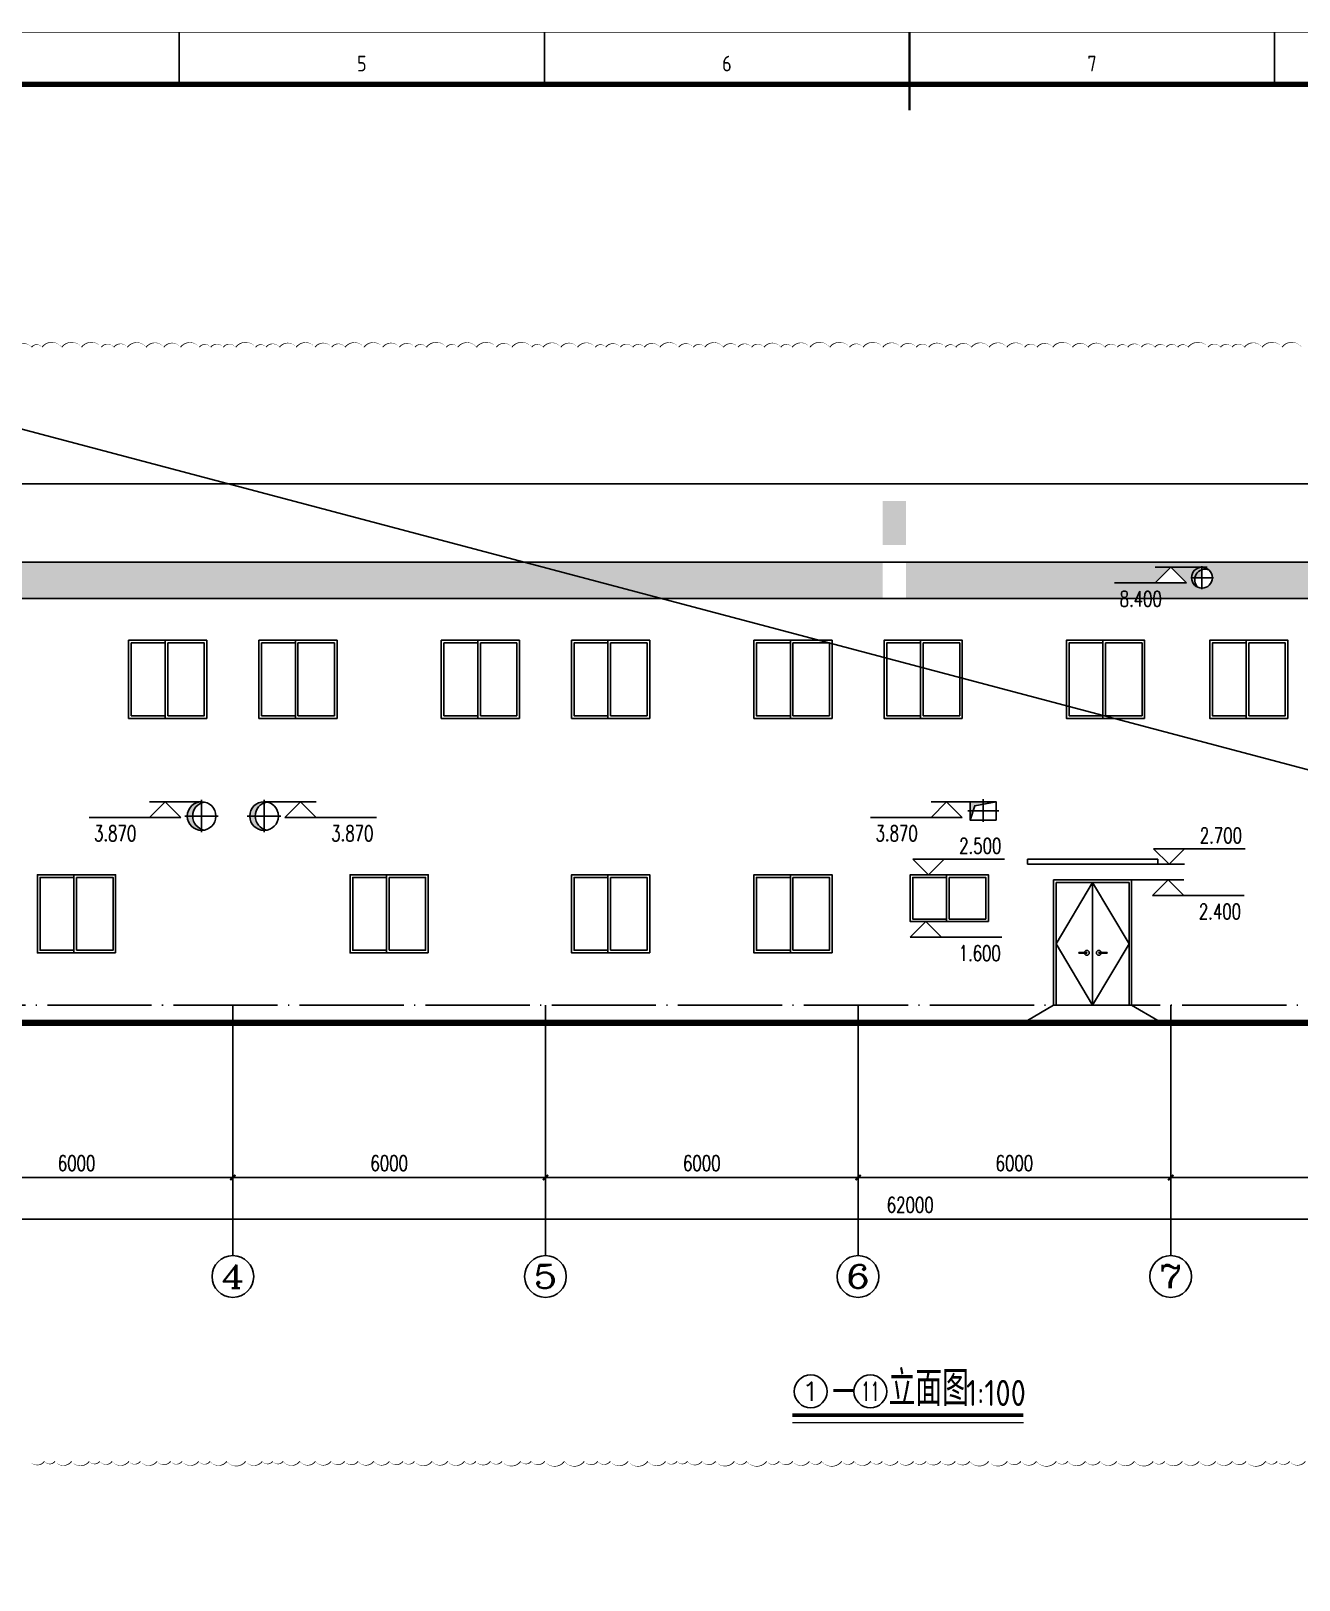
# Model space of a CAD drawing. Extents: x 93518 to 937116, y -359949 to 58022.
# Drawn here: x 709980 to 734318, y -158829 to -129104 of the extents above; entities that cross this region are included whole.
import ezdxf
from ezdxf.enums import TextEntityAlignment as Align

# ---------------------------------------------------------------- set-up
doc = ezdxf.new("R2010")
doc.units = 0
doc.header["$LTSCALE"] = 1000
doc.header["$MEASUREMENT"] = 0
doc.linetypes.add('DOTE', pattern=[2.42, 2, -0.2, 0.02, -0.2])
doc.layers.get('0').update_dxf_attribs({"color": 8, "linetype": 'CONTINUOUS'})
doc.layers.get('Defpoints').update_dxf_attribs({"color": 8, "linetype": 'CONTINUOUS'})
for name, color, linetype in [('-人员定位', 6, 'CONTINUOUS'), ('AXIS', 8, 'CONTINUOUS'), ('DIM_ELEV', 8, 'CONTINUOUS'), ('DIM_SYMB', 8, 'CONTINUOUS'), ('DOTE', 8, 'DOTE'), ('STAIR', 8, 'CONTINUOUS'), ('WALL', 8, 'CONTINUOUS'), ('WINDOW', 8, 'CONTINUOUS'), ('填充', 8, 'CONTINUOUS')]:
    doc.layers.add(name, color=color, linetype=linetype)
doc.styles.add('_HZTXT', font='standard.shx', dxfattribs={"width": 0.8, "bigfont": 'haiwenhz.shx'})
doc.styles.add('_TCH_AXIS', font='complex.shx', dxfattribs={"bigfont": 'GBCBIG.shx'})
doc.styles.add('_TCH_DIM', font='simplex.shx', dxfattribs={"bigfont": 'gbcbig.shx'})
doc.styles.add('_TCH_DIM_T3', font='simplex.shx', dxfattribs={"width": 0.705882, "bigfont": 'gbcbig.shx'})
doc.styles.get("Standard").update_dxf_attribs({"font": 'GBENOR', "bigfont": 'GBCBIG'})
doc.dimstyles.new('_TCH_ARCH&&100', dxfattribs={"dimtxt": 297.5, "dimasz": 100, "dimexe": 250, "dimexo": 300, "dimgap": 126.25, "dimtad": 1, "dimdec": 0, "dimzin": 0, "dimdsep": 46, "dimtxsty": '_TCH_DIM_T3', "dimblk": 'ARCHTICK', "dimcen": 0.09, "dimclrt": 7, "dimazin": 2, "dimtfac": 1, "dimtdec": 0, "dimtix": 1, "dimtmove": 2, "dimatfit": 3, "dimfxl": 0, "dimtolj": 1, "dimtzin": 0, "dimarcsym": 0})

# ---------------------------------------------------------------- blocks, each defined once
blk = doc.blocks.new('GEDI_WK_A1')
at = {"color": 3}
for p, q in [((280.33, 584), (280.33, 594)), ((350.42, 584), (350.42, 594)), ((420.5, 584), (420.5, 594)), ((490.58, 584), (490.58, 594))]:
    blk.add_line(p, q, dxfattribs=at)
for points, const_width in [([(0, 0), (841, 0), (841, 594), (0, 594)], 0.1), ([(25, 10), (831, 10), (831, 584), (25, 584)], 1)]:
    blk.add_lwpolyline(points, close=True, dxfattribs=dict(at, const_width=const_width))
at = {"color": 3, "const_width": 0.5}
blk.add_lwpolyline([(420.5, 579), (420.5, 594)], dxfattribs=at)
at = {"color": 3}
for s, p in [('5', (315.38, 588)), ('6', (385.46, 588)), ('7', (455.54, 588))]:
    blk.add_text(s, height=3, dxfattribs=at).set_placement(p, align=Align.MIDDLE)
blk = doc.blocks.new('_ArchTick')
at = {"color": 0, "linetype": 'ByBlock', "const_width": 0.4}
blk.add_lwpolyline([(-0.5, -0.5), (0.5, 0.5)], dxfattribs=at)
blk = doc.blocks.new('*D517')
at = {"layer": 'AXIS', "color": 0, "lineweight": -2, "transparency": 16777216}
for p, q in [((707855, -149111), (707855, -151355)), ((713855, -149111), (713855, -151355)), ((707855, -151105), (713855, -151105))]:
    blk.add_line(p, q, dxfattribs=at)
at = {"layer": 'Defpoints', "color": 0, "transparency": 16777216}
for p in [(707855, -148811), (713855, -148811), (713855, -151105)]:
    blk.add_point(p, dxfattribs=at)
at = {"layer": 'AXIS', "color": 0, "lineweight": -2, "transparency": 16777216, "xscale": 100, "yscale": 100, "zscale": 100, "rotation": 180}
blk.add_blockref('_ArchTick', (707855, -151105), dxfattribs=at)
at = {"layer": 'AXIS', "color": 0, "lineweight": -2, "transparency": 16777216, "xscale": 100, "yscale": 100, "zscale": 100}
blk.add_blockref('_ArchTick', (713855, -151105), dxfattribs=at)
at = {"layer": 'AXIS', "color": 7, "transparency": 16777216, "insert": (710855, -150830), "char_height": 297.5, "attachment_point": 5, "style": '_TCH_DIM_T3'}
blk.add_mtext('\\A1;6000', dxfattribs=at)
blk = doc.blocks.new('*D518')
at = {"layer": 'AXIS', "color": 0, "lineweight": -2, "transparency": 16777216}
for p, q in [((713855, -149111), (713855, -151355)), ((719855, -149111), (719855, -151355)), ((713855, -151105), (719855, -151105))]:
    blk.add_line(p, q, dxfattribs=at)
at = {"layer": 'Defpoints', "color": 0, "transparency": 16777216}
for p in [(713855, -148811), (719855, -148811), (719855, -151105)]:
    blk.add_point(p, dxfattribs=at)
at = {"layer": 'AXIS', "color": 0, "lineweight": -2, "transparency": 16777216, "xscale": 100, "yscale": 100, "zscale": 100, "rotation": 180}
blk.add_blockref('_ArchTick', (713855, -151105), dxfattribs=at)
at = {"layer": 'AXIS', "color": 0, "lineweight": -2, "transparency": 16777216, "xscale": 100, "yscale": 100, "zscale": 100}
blk.add_blockref('_ArchTick', (719855, -151105), dxfattribs=at)
at = {"layer": 'AXIS', "color": 7, "transparency": 16777216, "insert": (716855, -150830), "char_height": 297.5, "attachment_point": 5, "style": '_TCH_DIM_T3'}
blk.add_mtext('\\A1;6000', dxfattribs=at)
blk = doc.blocks.new('*D519')
at = {"layer": 'AXIS', "color": 0, "lineweight": -2, "transparency": 16777216}
for p, q in [((719855, -149111), (719855, -151355)), ((725855, -149111), (725855, -151355)), ((719855, -151105), (725855, -151105))]:
    blk.add_line(p, q, dxfattribs=at)
at = {"layer": 'Defpoints', "color": 0, "transparency": 16777216}
for p in [(719855, -148811), (725855, -148811), (725855, -151105)]:
    blk.add_point(p, dxfattribs=at)
at = {"layer": 'AXIS', "color": 0, "lineweight": -2, "transparency": 16777216, "xscale": 100, "yscale": 100, "zscale": 100, "rotation": 180}
blk.add_blockref('_ArchTick', (719855, -151105), dxfattribs=at)
at = {"layer": 'AXIS', "color": 0, "lineweight": -2, "transparency": 16777216, "xscale": 100, "yscale": 100, "zscale": 100}
blk.add_blockref('_ArchTick', (725855, -151105), dxfattribs=at)
at = {"layer": 'AXIS', "color": 7, "transparency": 16777216, "insert": (722855, -150830), "char_height": 297.5, "attachment_point": 5, "style": '_TCH_DIM_T3'}
blk.add_mtext('\\A1;6000', dxfattribs=at)
blk = doc.blocks.new('*D520')
at = {"layer": 'AXIS', "color": 0, "lineweight": -2, "transparency": 16777216}
for p, q in [((725855, -149111), (725855, -151355)), ((731855, -149111), (731855, -151355)), ((725855, -151105), (731855, -151105))]:
    blk.add_line(p, q, dxfattribs=at)
at = {"layer": 'Defpoints', "color": 0, "transparency": 16777216}
for p in [(725855, -148811), (731855, -148811), (731855, -151105)]:
    blk.add_point(p, dxfattribs=at)
at = {"layer": 'AXIS', "color": 0, "lineweight": -2, "transparency": 16777216, "xscale": 100, "yscale": 100, "zscale": 100, "rotation": 180}
blk.add_blockref('_ArchTick', (725855, -151105), dxfattribs=at)
at = {"layer": 'AXIS', "color": 0, "lineweight": -2, "transparency": 16777216, "xscale": 100, "yscale": 100, "zscale": 100}
blk.add_blockref('_ArchTick', (731855, -151105), dxfattribs=at)
at = {"layer": 'AXIS', "color": 7, "transparency": 16777216, "insert": (728855, -150830), "char_height": 297.5, "attachment_point": 5, "style": '_TCH_DIM_T3'}
blk.add_mtext('\\A1;6000', dxfattribs=at)
blk = doc.blocks.new('*D521')
at = {"layer": 'AXIS', "color": 0, "lineweight": -2, "transparency": 16777216}
for p, q in [((731855, -149111), (731855, -151355)), ((738355, -149111), (738355, -151355)), ((731855, -151105), (738355, -151105))]:
    blk.add_line(p, q, dxfattribs=at)
at = {"layer": 'Defpoints', "color": 0, "transparency": 16777216}
for p in [(731855, -148811), (738355, -148811), (738355, -151105)]:
    blk.add_point(p, dxfattribs=at)
at = {"layer": 'AXIS', "color": 0, "lineweight": -2, "transparency": 16777216, "xscale": 100, "yscale": 100, "zscale": 100, "rotation": 180}
blk.add_blockref('_ArchTick', (731855, -151105), dxfattribs=at)
at = {"layer": 'AXIS', "color": 0, "lineweight": -2, "transparency": 16777216, "xscale": 100, "yscale": 100, "zscale": 100}
blk.add_blockref('_ArchTick', (738355, -151105), dxfattribs=at)
at = {"layer": 'AXIS', "color": 7, "transparency": 16777216, "insert": (735105, -150830), "char_height": 297.5, "attachment_point": 5, "style": '_TCH_DIM_T3'}
blk.add_mtext('\\A1;6500', dxfattribs=at)
blk = doc.blocks.new('*D525')
at = {"layer": 'AXIS', "color": 0, "lineweight": -2, "transparency": 16777216}
for p, q in [((695855, -149111), (695855, -152155)), ((757855, -149111), (757855, -152155)), ((695855, -151905), (757855, -151905))]:
    blk.add_line(p, q, dxfattribs=at)
at = {"layer": 'Defpoints', "color": 0, "transparency": 16777216}
for p in [(695855, -148811), (757855, -148811), (757855, -151905)]:
    blk.add_point(p, dxfattribs=at)
at = {"layer": 'AXIS', "color": 0, "lineweight": -2, "transparency": 16777216, "xscale": 100, "yscale": 100, "zscale": 100, "rotation": 180}
blk.add_blockref('_ArchTick', (695855, -151905), dxfattribs=at)
at = {"layer": 'AXIS', "color": 0, "lineweight": -2, "transparency": 16777216, "xscale": 100, "yscale": 100, "zscale": 100}
blk.add_blockref('_ArchTick', (757855, -151905), dxfattribs=at)
at = {"layer": 'AXIS', "color": 7, "transparency": 16777216, "insert": (726855, -151630), "char_height": 297.5, "attachment_point": 5, "style": '_TCH_DIM_T3'}
blk.add_mtext('\\A1;62000', dxfattribs=at)

msp = doc.modelspace()

# ---------------------------------------------------------------- hatches: boundary and pattern name
h = msp.add_hatch(color=256)
h.paths.add_polyline_path([(732586.3, -139444.5, 0.1816631), (732454.6, -139395), (732454.6, -139441.1, -0.1694039)])
h.paths.add_polyline_path([(732454.6, -139441.1), (732454.6, -139395, 0.4142136), (732254.6, -139595), (732319, -139595, -0.2760019)])
h.paths.add_polyline_path([(732319, -139595), (732254.6, -139595, 0.3118947), (732383.9, -139782.1, -0.2649)])
h = msp.add_hatch(color=256)
h.paths.add_polyline_path([(713254.6, -144424.4), (713254.6, -144445, 0.0478444), (713306.9, -144440, -0.049719)])
h.paths.add_polyline_path([(713254.6, -144445), (713254.6, -144424.4, -0.3040989), (713084.2, -144170), (712979.6, -144170, 0.4142136)])
h.paths.add_polyline_path([(713254.6, -143915.7), (713254.6, -143895, 0.4142136), (712979.6, -144170), (713084.2, -144170, -0.3040989)])
h.paths.add_polyline_path([(713306.9, -143900, 0.0478444), (713254.6, -143895), (713254.6, -143915.7, -0.049719)])
h = msp.add_hatch(color=256)
h.paths.add_polyline_path([(714454.6, -144424.4), (714454.6, -144445, 0.0478444), (714506.9, -144440, -0.049719)])
h.paths.add_polyline_path([(714454.6, -144445), (714454.6, -144424.4, -0.3040989), (714284.2, -144170), (714179.6, -144170, 0.4142136)])
h.paths.add_polyline_path([(714454.6, -143915.7), (714454.6, -143895, 0.4142136), (714179.6, -144170), (714284.2, -144170, -0.3040989)])
h.paths.add_polyline_path([(714506.9, -143900, 0.0478444), (714454.6, -143895), (714454.6, -143915.7, -0.049719)])
h = msp.add_hatch(color=256)
h.paths.add_polyline_path([(728504.6, -143895), (728254.6, -143895), (728254.6, -143942.1)])
h.paths.add_polyline_path([(728254.6, -143942.1), (728254.6, -143895), (728004.6, -143895), (728004.6, -144070), (728060.9, -144070), (728092.2, -143972.6)])
h.paths.add_polyline_path([(728060.9, -144070), (728004.6, -144070), (728004.6, -144245)])
at = {"layer": '填充'}
h = msp.add_hatch(dxfattribs=at)
h.set_pattern_fill('松散材料', color=256, scale=30, style=0)
h.set_pattern_definition([(0, (714199.79, -140224.383), (28.125, 56.25), [0, -56.25])])
h.paths.add_polyline_path([(757854.6, -139995), (757854.6, -139295), (714199.8, -139295), (714199.8, -139995)])
h.paths.add_polyline_path([(731556.7, -139695), (731856.7, -139395), (732454.6, -139395, -0.4142136), (732654.6, -139595, -1), (732254.6, -139595, -0.4142136), (732454.6, -139395), (731856.7, -139395), (732156.7, -139695)], flags=16)
h.paths.add_polyline_path([(732319, -139595, -0.2760019), (732454.6, -139441.1), (732454.6, -139595)], flags=0)
h.paths.add_polyline_path([(738954.6, -139395), (739616.8, -139395), (739916.8, -139695), (739316.8, -139695), (739616.8, -139395), (738954.6, -139395, -0.4142136), (739204.6, -139645, -1), (738704.6, -139645, -0.4142136)], flags=16)
h.paths.add_polyline_path([(738771.3, -139645, -0.285962), (738954.6, -139454.6), (738954.6, -139645)], flags=0)
h.paths.add_polyline_path([(744492.5, -139695), (744792.5, -139395), (745454.6, -139395, -0.4142136), (745704.6, -139645, -1), (745204.6, -139645, -0.4142136), (745454.6, -139395), (744792.5, -139395), (745092.5, -139695)], flags=16)
h.paths.add_polyline_path([(745271.3, -139645, -0.285962), (745454.6, -139454.6), (745454.6, -139645)], flags=0)
h.paths.add_polyline_path([(751014, -139695), (751314, -139395), (751954.6, -139395, -0.4142136), (752204.6, -139645, -1), (751704.6, -139645, -0.4142136), (751954.6, -139395), (751314, -139395), (751614, -139695)], flags=16)
h.paths.add_polyline_path([(751771.3, -139645, -0.285962), (751954.6, -139454.6), (751954.6, -139645)], flags=0)
h.paths.add_polyline_path([(758104.6, -139295), (757854.6, -139295), (757854.6, -139995), (758104.6, -139995)])
edge = h.paths.add_edge_path()
edge.add_line((726327.3, -138969.4), (726327.3, -138120.6))
edge.add_line((726327.3, -138120.6), (726773.6, -138120.6))
edge.add_line((726773.6, -138120.6), (726773.6, -138969.4))
edge.add_line((726773.6, -138969.4), (726327.3, -138969.4))
edge.add_line((726327.3, -139989.4), (726327.3, -139300.6))
edge.add_line((726327.3, -139300.6), (726773.6, -139300.6))
edge.add_line((726773.6, -139300.6), (726773.6, -139989.4))
edge.add_line((726773.6, -139989.4), (726327.3, -139989.4))
h = msp.add_hatch(dxfattribs=at)
h.set_pattern_fill('松散材料', color=256, scale=30, style=0)
h.set_pattern_definition([(0, (695604.625, -140224.383), (28.125, 56.25), [0, -56.25])])
h.paths.add_polyline_path([(695854.6, -139295), (695604.6, -139295), (695604.6, -139995), (695854.6, -139995)])
h.paths.add_polyline_path([(714199.8, -139995), (714199.8, -139295), (695854.6, -139295), (695854.6, -139995)])
h.paths.add_polyline_path([(700355.2, -139695), (700655.2, -139395), (701254.6, -139395, -0.4142136), (701454.6, -139595, -1), (701054.6, -139595, -0.4142136), (701254.6, -139395), (700655.2, -139395), (700955.2, -139695)], flags=16)
h.paths.add_polyline_path([(701119, -139595, -0.2760019), (701254.6, -139441.1), (701254.6, -139595)], flags=0)
h.paths.add_polyline_path([(702654.6, -139595, -1), (702254.6, -139595, -1)], flags=16)
h.paths.add_polyline_path([(702319, -139595, -0.2760019), (702454.6, -139441.1), (702454.6, -139595)], flags=0)
h.paths.add_polyline_path([(703004.6, -139395), (703504.6, -139395), (703935.3, -139395), (704235.3, -139695), (703635.3, -139695), (703935.3, -139395), (703504.6, -139395), (703504.6, -139745), (703004.6, -139745)], flags=16)
h.paths.add_polyline_path([(703060.9, -139570), (703092.2, -139472.6), (703254.6, -139442.1), (703254.6, -139570)], flags=0)

# ---------------------------------------------------------------- linework, layer by layer
at = {"layer": '-人员定位'}
msp.add_line((684791.4, -130128.9), (905491.4, -188528.9), dxfattribs=at)
at = {"color": 4}
for p, q in [((695604.6, -139295), (758104.6, -139295)), ((695604.6, -139995), (758104.6, -139995))]:
    msp.add_line(p, q, dxfattribs=at)
at = {"color": 6}
for p, q in [((732454.6, -139817.5), (732454.6, -139375.2)), ((732241.1, -139595), (732674.8, -139595)), ((713254.6, -144475.4), (713254.6, -143857.8)), ((714454.6, -144475.4), (714454.6, -143857.8)), ((728254.6, -144282.1), (728254.6, -143845.5)), ((727963.6, -144070), (728555.5, -144070)), ((712930.1, -144170), (713575.5, -144170)), ((714130.1, -144170), (714775.5, -144170))]:
    msp.add_line(p, q, dxfattribs=at)
for points in [[(734370.2, -135172.6, 0, 20, 0.5), (733990.2, -135172.6, 0, 20, 0.5), (733610.2, -135172.6, 0, 20, 0.5), (733270.2, -135172.6, 0, 20, 0.5), (733030.2, -135172.6, 0, 20, 0.5), (732810.2, -135172.6, 0, 20, 0.5), (732570.2, -135172.6, 0, 20, 0.5), (732190.2, -135172.6, 0, 20, 0.5), (731990.2, -135172.6, 0, 20, 0.5), (731770.2, -135172.6, 0, 20, 0.5), (731550.2, -135172.6, 0, 20, 0.5), (731290.2, -135172.6, 0, 20, 0.5), (731030.2, -135172.6, 0, 20, 0.5), (730830.2, -135172.6, 0, 20, 0.5), (730590.2, -135172.6, 0, 20, 0.5), (730270.2, -135172.6, 0, 20, 0.5), (729970.2, -135172.6, 0, 20, 0.5), (729590.2, -135172.6, 0, 20, 0.5), (729290.2, -135172.6, 0, 20, 0.5), (729050.2, -135172.6, 0, 20, 0.5), (728710.2, -135172.6, 0, 20, 0.5), (728370.2, -135172.6, 0, 20, 0.5), (728030.2, -135172.6, 0, 20, 0.5), (727730.2, -135172.6, 0, 20, 0.5), (727530.2, -135172.6, 0, 20, 0.5), (727210.2, -135172.6, 0, 20, 0.5), (726970.2, -135172.6, 0, 20, 0.5), (726670.2, -135172.6, 0, 20, 0.5), (726330.2, -135172.6, 0, 20, 0.5), (725950.2, -135172.6, 0, 20, 0.5), (725690.2, -135172.6, 0, 20, 0.5), (725310.2, -135172.6, 0, 20, 0.5), (724930.2, -135172.6, 0, 20, 0.5), (724590.2, -135172.6, 0, 20, 0.5), (724370.2, -135172.6, 0, 20, 0.5), (724050.2, -135172.6, 0, 20, 0.5), (723810.2, -135172.6, 0, 20, 0.5), (723550.2, -135172.6, 0, 20, 0.5), (723270.2, -135172.6, 0, 20, 0.5), (722910.2, -135172.6, 0, 20, 0.5), (722690.2, -135172.6, 0, 20, 0.5), (722410.2, -135172.6, 0, 20, 0.5), (722050.2, -135172.6, 0, 20, 0.5), (721750.2, -135172.6, 0, 20, 0.5), (721530.2, -135172.6, 0, 20, 0.5), (721290.2, -135172.6, 0, 20, 0.5), (721010.2, -135172.6, 0, 20, 0.5), (720810.2, -135172.6, 0, 20, 0.5), (720470.2, -135172.6, 0, 20, 0.5), (720150.2, -135172.6, 0, 20, 0.5), (719810.2, -135172.6, 0, 20, 0.5), (719590.2, -135172.6, 0, 20, 0.5), (719210.2, -135172.6, 0, 20, 0.5), (718910.2, -135172.6, 0, 20, 0.5), (718530.2, -135172.6, 0, 20, 0.5), (718170.2, -135172.6, 0, 20, 0.5), (717950.2, -135172.6, 0, 20, 0.5), (717570.2, -135172.6, 0, 20, 0.5), (717350.2, -135172.6, 0, 20, 0.5), (717050.2, -135172.6, 0, 20, 0.5), (716730.2, -135172.6, 0, 20, 0.5), (716370.2, -135172.6, 0, 20, 0.5), (716010.2, -135172.6, 0, 20, 0.5), (715750.2, -135172.6, 0, 20, 0.5), (715430.2, -135172.6, 0, 20, 0.5), (715070.2, -135172.6, 0, 20, 0.5), (714750.2, -135172.6, 0, 20, 0.5), (714490.2, -135172.6, 0, 20, 0.5), (714290.2, -135172.6, 0, 20, 0.5), (713910.2, -135172.6, 0, 20, 0.5), (713670.2, -135172.6, 0, 20, 0.5), (713430.2, -135172.6, 0, 20, 0.5), (713210.2, -135172.6, 0, 20, 0.5), (712850.2, -135172.6, 0, 20, 0.5), (712530.2, -135172.6, 0, 20, 0.5), (712190.2, -135172.6, 0, 20, 0.5), (711830.2, -135172.6, 0, 20, 0.5), (711570.2, -135172.6, 0, 20, 0.5), (711330.2, -135172.6, 0, 20, 0.5), (710950.2, -135172.6, 0, 20, 0.5), (710570.2, -135172.6, 0, 20, 0.5), (710190.2, -135172.6, 0, 20, 0.5), (709990.2, -135172.6, 0, 20, 0.5), (709710.2, -135172.6, 0, 20, 0.5)], [(709959.2, -156551.8, 0, 20, 0.5), (710239.2, -156551.8, 0, 20, 0.5), (710439.2, -156551.8, 0, 20, 0.5), (710759.2, -156551.8, 0, 20, 0.5), (711099.2, -156551.8, 0, 20, 0.5), (711299.2, -156551.8, 0, 20, 0.5), (711539.2, -156551.8, 0, 20, 0.5), (711859.2, -156551.8, 0, 20, 0.5), (712079.2, -156551.8, 0, 20, 0.5), (712399.2, -156551.8, 0, 20, 0.5), (712659.2, -156551.8, 0, 20, 0.5), (712879.2, -156551.8, 0, 20, 0.5), (713199.2, -156551.8, 0, 20, 0.5), (713419.2, -156551.8, 0, 20, 0.5), (713739.2, -156551.8, 0, 20, 0.5), (714099.2, -156551.8, 0, 20, 0.5), (714419.2, -156551.8, 0, 20, 0.5), (714619.2, -156551.8, 0, 20, 0.5), (714819.2, -156551.8, 0, 20, 0.5), (715139.2, -156551.8, 0, 20, 0.5), (715439.2, -156551.8, 0, 20, 0.5), (715739.2, -156551.8, 0, 20, 0.5), (715999.2, -156551.8, 0, 20, 0.5), (716259.2, -156551.8, 0, 20, 0.5), (716559.2, -156551.8, 0, 20, 0.5), (716859.2, -156551.8, 0, 20, 0.5), (717119.2, -156551.8, 0, 20, 0.5), (717339.2, -156551.8, 0, 20, 0.5), (717679.2, -156551.8, 0, 20, 0.5), (717979.2, -156551.8, 0, 20, 0.5), (718299.2, -156551.8, 0, 20, 0.5), (718519.2, -156551.8, 0, 20, 0.5), (718799.2, -156551.8, 0, 20, 0.5), (719019.2, -156551.8, 0, 20, 0.5), (719379.2, -156551.8, 0, 20, 0.5), (719579.2, -156551.8, 0, 20, 0.5), (719839.2, -156551.8, 0, 20, 0.5), (720219.2, -156551.8, 0, 20, 0.5), (720599.2, -156551.8, 0, 20, 0.5), (720859.2, -156551.8, 0, 20, 0.5), (721099.2, -156551.8, 0, 20, 0.5), (721439.2, -156551.8, 0, 20, 0.5), (721819.2, -156551.8, 0, 20, 0.5), (722159.2, -156551.8, 0, 20, 0.5), (722379.2, -156551.8, 0, 20, 0.5), (722579.2, -156551.8, 0, 20, 0.5), (722859.2, -156551.8, 0, 20, 0.5), (723119.2, -156551.8, 0, 20, 0.5), (723479.2, -156551.8, 0, 20, 0.5), (723719.2, -156551.8, 0, 20, 0.5), (724099.2, -156551.8, 0, 20, 0.5), (724339.2, -156551.8, 0, 20, 0.5), (724599.2, -156551.8, 0, 20, 0.5), (724919.2, -156551.8, 0, 20, 0.5), (725159.2, -156551.8, 0, 20, 0.5), (725539.2, -156551.8, 0, 20, 0.5), (725779.2, -156551.8, 0, 20, 0.5), (726099.2, -156551.8, 0, 20, 0.5), (726319.2, -156551.8, 0, 20, 0.5), (726619.2, -156551.8, 0, 20, 0.5), (726919.2, -156551.8, 0, 20, 0.5), (727159.2, -156551.8, 0, 20, 0.5), (727439.2, -156551.8, 0, 20, 0.5), (727719.2, -156551.8, 0, 20, 0.5), (727999.2, -156551.8, 0, 20, 0.5), (728359.2, -156551.8, 0, 20, 0.5), (728719.2, -156551.8, 0, 20, 0.5), (728979.2, -156551.8, 0, 20, 0.5), (729279.2, -156551.8, 0, 20, 0.5), (729659.2, -156551.8, 0, 20, 0.5), (729879.2, -156551.8, 0, 20, 0.5), (730219.2, -156551.8, 0, 20, 0.5), (730499.2, -156551.8, 0, 20, 0.5), (730819.2, -156551.8, 0, 20, 0.5), (731159.2, -156551.8, 0, 20, 0.5), (731519.2, -156551.8, 0, 20, 0.5), (731739.2, -156551.8, 0, 20, 0.5), (732079.2, -156551.8, 0, 20, 0.5), (732399.2, -156551.8, 0, 20, 0.5), (732719.2, -156551.8, 0, 20, 0.5), (733039.2, -156551.8, 0, 20, 0.5), (733299.2, -156551.8, 0, 20, 0.5), (733679.2, -156551.8, 0, 20, 0.5), (733899.2, -156551.8, 0, 20, 0.5), (734139.2, -156551.8, 0, 20, 0.5), (734439.2, -156551.8, 0, 20, 0.5)]]:
    msp.add_lwpolyline(points, format="xyseb", dxfattribs=at)
for points in [[(728004.6, -143895), (728504.6, -143895), (728504.6, -144245), (728004.6, -144245), (728004.6, -143895)], [(728004.6, -144245), (728092.2, -143972.6), (728504.6, -143895)]]:
    msp.add_lwpolyline(points, dxfattribs=at)
at = {"const_width": 100}
msp.add_lwpolyline([(760354.6, -148145), (693354.6, -148145)], dxfattribs=at)
msp.add_lwpolyline([(760354.6, -148095), (693354.6, -148095)])
at = {"color": 6}
for centre, radius in [((732454.6, -139595), 200), ((713254.6, -144170), 275), ((714454.6, -144170), 275)]:
    msp.add_circle(centre, radius, dxfattribs=at)
for centre, radius, start, end in [((732515.6, -139631.6), 200, 69.2897, 228.81502), ((713359.2, -144170), 275, 100.95678, 259.04322), ((714559.2, -144170), 275, 100.95678, 259.04322)]:
    msp.add_arc(centre, radius, start, end, dxfattribs=at)
at = {"layer": 'AXIS'}
for p, q in [((713854.6, -148811), (713854.6, -152604.6)), ((719854.6, -148811), (719854.6, -152604.6)), ((725854.6, -148811), (725854.6, -152604.6)), ((731854.6, -148811), (731854.6, -152604.6))]:
    msp.add_line(p, q, dxfattribs=at)
for centre in [(713854.6, -153004.6), (719854.6, -153004.6), (725854.6, -153004.6), (731854.6, -153004.6)]:
    msp.add_circle(centre, 400, dxfattribs=at)
at = {"layer": 'DIM_ELEV'}
for p, q in [((731856.7, -139395), (731556.7, -139695)), ((732556.7, -139395), (731556.7, -139395)), ((731856.7, -139395), (732156.7, -139695)), ((732156.7, -139695), (730778.8, -139695)), ((712554.6, -143895), (712254.6, -144195)), ((713254.6, -143895), (712254.6, -143895)), ((712554.6, -143895), (712854.6, -144195)), ((714452.2, -143895), (715452.2, -143895)), ((715152.2, -143895), (714852.2, -144195)), ((715152.2, -143895), (715452.2, -144195)), ((727554.6, -143895), (727254.6, -144195)), ((728254.6, -143895), (727254.6, -143895)), ((727554.6, -143895), (727854.6, -144195)), ((712854.6, -144195), (711094.1, -144195)), ((714852.2, -144195), (716612.7, -144195)), ((727854.6, -144195), (726094.1, -144195)), ((727204.3, -145295), (726904.3, -144995)), ((726904.3, -144995), (728664.8, -144995)), ((727204.3, -145295), (727504.3, -144995)), ((731822.6, -145095), (731522.6, -144795)), ((731522.6, -144795), (733283.1, -144795)), ((731822.6, -145095), (732122.6, -144795)), ((731122.6, -145095), (732122.6, -145095)), ((731104.6, -145395), (732104.6, -145395)), ((731804.6, -145395), (731504.6, -145695)), ((731804.6, -145395), (732104.6, -145695)), ((731504.6, -145695), (733265.2, -145695)), ((727153.9, -146195), (726853.9, -146495)), ((727153.9, -146195), (727453.9, -146495)), ((726853.9, -146495), (728614.4, -146495))]:
    msp.add_line(p, q, dxfattribs=at)
at = {"layer": 'DIM_SYMB', "lineweight": 0, "const_width": 70}
msp.add_lwpolyline([(724595.1, -155664.2), (729026.9, -155664.2)], dxfattribs=at)
at = {"layer": 'DIM_SYMB', "lineweight": 0}
msp.add_lwpolyline([(724595.1, -155804.2), (729026.9, -155804.2)], dxfattribs=at)
at = {"layer": 'DIM_SYMB', "color": 7}
for centre in [(724945.1, -155209.2, 337350.9), (726090.2, -155209.2, 337350.9)]:
    msp.add_circle(centre, 315, dxfattribs=at)
at = {"layer": 'DOTE'}
for p, q in [((693354.6, -147795), (760354.6, -147795)), ((713854.6, -148811), (713854.6, -147795)), ((719854.6, -148811), (719854.6, -147795)), ((725854.6, -148811), (725854.6, -147795)), ((731854.6, -148811), (731854.6, -147795))]:
    msp.add_line(p, q, dxfattribs=at)
at = {"layer": 'STAIR', "color": 2}
for p, q in [((731604.6, -144995), (729104.6, -144995)), ((729104.6, -144995), (729104.6, -145095)), ((731604.6, -144995), (731604.6, -145095)), ((731604.6, -145095), (729104.6, -145095))]:
    msp.add_line(p, q, dxfattribs=at)
at = {"layer": 'STAIR'}
for p, q in [((729604.6, -147795), (729104.6, -148095)), ((729604.6, -147795), (731104.6, -147795)), ((731104.6, -147795), (731604.6, -148095))]:
    msp.add_line(p, q, dxfattribs=at)
at = {"layer": 'WALL'}
msp.add_line((695604.6, -137795), (758104.6, -137795), dxfattribs=at)
at = {"layer": 'WINDOW'}
for p, q in [((712554.6, -140795), (712554.6, -142295)), ((712604.6, -140845), (712604.6, -142245)), ((715054.6, -140795), (715054.6, -142295)), ((715104.6, -140845), (715104.6, -142245)), ((718554.6, -140795), (718554.6, -142295)), ((718604.6, -140845), (718604.6, -142245)), ((721054.6, -140795), (721054.6, -142295)), ((721104.6, -140845), (721104.6, -142245)), ((724554.6, -140795), (724554.6, -142295)), ((724604.6, -140845), (724604.6, -142245)), ((727054.6, -140795), (727054.6, -142295)), ((727104.6, -140845), (727104.6, -142245)), ((730554.6, -140795), (730554.6, -142295)), ((730604.6, -140845), (730604.6, -142245)), ((733304.6, -140795), (733304.6, -142295)), ((733354.6, -140845), (733354.6, -142245)), ((710805, -145295), (710805, -146795)), ((710855, -145345), (710855, -146745)), ((716804.6, -145295), (716804.6, -146795)), ((716854.6, -145345), (716854.6, -146745)), ((721054.6, -145295), (721054.6, -146795)), ((721104.6, -145345), (721104.6, -146745)), ((724554.6, -145295), (724554.6, -146795)), ((724604.6, -145345), (724604.6, -146745)), ((727554.6, -145295), (727554.6, -146195)), ((727604.6, -145345), (727604.6, -146145)), ((729654.6, -146620), (730354.6, -145445)), ((731054.6, -145445), (729654.6, -145445)), ((729654.6, -145445), (729654.6, -147795)), ((730354.6, -145445), (730354.6, -147795)), ((730354.6, -145445), (731054.6, -146620)), ((731054.6, -147795), (731054.6, -145445)), ((730354.6, -147795), (729654.6, -146620)), ((731054.6, -146620), (730354.6, -147795))]:
    msp.add_line(p, q, dxfattribs=at)
at = {"layer": 'WINDOW', "color": 3, "linetype": 'Continuous'}
for p, q in [((731104.6, -145395), (729604.6, -145395)), ((729604.6, -145395), (729604.6, -147795)), ((731104.6, -147795), (731104.6, -145395))]:
    msp.add_line(p, q, dxfattribs=at)
at = {"layer": 'WINDOW', "color": 7, "linetype": 'Continuous'}
for p, q in [((730088.5, -146800.6), (730088.5, -146788.9)), ((730088.5, -146788.9), (730244.9, -146788.9)), ((730244.9, -146800.6), (730088.5, -146800.6)), ((730244.9, -146788.9), (730244.9, -146800.6)), ((730632.1, -146788.9), (730475.6, -146788.9)), ((730475.6, -146788.9), (730475.6, -146800.6)), ((730475.6, -146800.6), (730632.1, -146800.6)), ((730632.1, -146800.6), (730632.1, -146788.9))]:
    msp.add_line(p, q, dxfattribs=at)
at = {"layer": 'WINDOW'}
for points in [[(713354.6, -142295), (711854.6, -142295), (711854.6, -140795), (713354.6, -140795)], [(715854.6, -142295), (714354.6, -142295), (714354.6, -140795), (715854.6, -140795)], [(719354.6, -142295), (717854.6, -142295), (717854.6, -140795), (719354.6, -140795)], [(721854.6, -142295), (720354.6, -142295), (720354.6, -140795), (721854.6, -140795)], [(725354.6, -142295), (723854.6, -142295), (723854.6, -140795), (725354.6, -140795)], [(727854.6, -142295), (726354.6, -142295), (726354.6, -140795), (727854.6, -140795)], [(731354.6, -142295), (729854.6, -142295), (729854.6, -140795), (731354.6, -140795)], [(734104.6, -142295), (732604.6, -142295), (732604.6, -140795), (734104.6, -140795)], [(711605, -146795), (710105, -146795), (710105, -145295), (711605, -145295)], [(717604.6, -146795), (716104.6, -146795), (716104.6, -145295), (717604.6, -145295)], [(721854.6, -146795), (720354.6, -146795), (720354.6, -145295), (721854.6, -145295)], [(725354.6, -146795), (723854.6, -146795), (723854.6, -145295), (725354.6, -145295)], [(728354.6, -146195), (726854.6, -146195), (726854.6, -145295), (728354.6, -145295)]]:
    msp.add_lwpolyline(points, close=True, dxfattribs=at)
for points in [[(712554.6, -142245), (711904.6, -142245), (711904.6, -140845), (712554.6, -140845)], [(712604.6, -140845), (713304.6, -140845), (713304.6, -142245), (712604.6, -142245)], [(715054.6, -142245), (714404.6, -142245), (714404.6, -140845), (715054.6, -140845)], [(715104.6, -140845), (715804.6, -140845), (715804.6, -142245), (715104.6, -142245)], [(718554.6, -142245), (717904.6, -142245), (717904.6, -140845), (718554.6, -140845)], [(718604.6, -140845), (719304.6, -140845), (719304.6, -142245), (718604.6, -142245)], [(721054.6, -142245), (720404.6, -142245), (720404.6, -140845), (721054.6, -140845)], [(721104.6, -140845), (721804.6, -140845), (721804.6, -142245), (721104.6, -142245)], [(724554.6, -142245), (723904.6, -142245), (723904.6, -140845), (724554.6, -140845)], [(724604.6, -140845), (725304.6, -140845), (725304.6, -142245), (724604.6, -142245)], [(727054.6, -142245), (726404.6, -142245), (726404.6, -140845), (727054.6, -140845)], [(727104.6, -140845), (727804.6, -140845), (727804.6, -142245), (727104.6, -142245)], [(730554.6, -142245), (729904.6, -142245), (729904.6, -140845), (730554.6, -140845)], [(730604.6, -140845), (731304.6, -140845), (731304.6, -142245), (730604.6, -142245)], [(733304.6, -142245), (732654.6, -142245), (732654.6, -140845), (733304.6, -140845)], [(733354.6, -140845), (734054.6, -140845), (734054.6, -142245), (733354.6, -142245)], [(710805, -146745), (710155, -146745), (710155, -145345), (710805, -145345)], [(710855, -145345), (711555, -145345), (711555, -146745), (710855, -146745)], [(716804.6, -146745), (716154.6, -146745), (716154.6, -145345), (716804.6, -145345)], [(716854.6, -145345), (717554.6, -145345), (717554.6, -146745), (716854.6, -146745)], [(721054.6, -146745), (720404.6, -146745), (720404.6, -145345), (721054.6, -145345)], [(721104.6, -145345), (721804.6, -145345), (721804.6, -146745), (721104.6, -146745)], [(724554.6, -146745), (723904.6, -146745), (723904.6, -145345), (724554.6, -145345)], [(724604.6, -145345), (725304.6, -145345), (725304.6, -146745), (724604.6, -146745)], [(727554.6, -146145), (726904.6, -146145), (726904.6, -145345), (727554.6, -145345)], [(727604.6, -145345), (728304.6, -145345), (728304.6, -146145), (727604.6, -146145)]]:
    msp.add_lwpolyline(points, dxfattribs=at)
at = {"layer": 'WINDOW', "color": 7, "linetype": 'Continuous'}
for centre in [(730244.9, -146794.7), (730475.6, -146794.7)]:
    msp.add_circle(centre, 46.4, dxfattribs=at)

# ---------------------------------------------------------------- block references
at = {"xscale": 100, "yscale": 100, "zscale": 100}
msp.add_blockref('GEDI_WK_A1', (684791.4, -188528.9), dxfattribs=at)

# ---------------------------------------------------------------- texts
at = {"layer": 'AXIS', "color": 7, "style": '_TCH_AXIS'}
for s, width, p, p2 in [('4', 1.3125, (713628.4, -153230.9), (714080.9, -153230.9)), ('5', 1.5, (719628.4, -153230.9), (720080.9, -153230.9)), ('6', 1.5, (725628.4, -153230.9), (726080.9, -153230.9)), ('7', 1.5, (731628.4, -153230.9), (732080.9, -153230.9))]:
    msp.add_text(s, height=452.5, dxfattribs=dict(at, width=width)).set_placement(p, p2, align=Align.FIT)
at = {"layer": 'DIM_ELEV', "color": 7, "style": '_TCH_DIM', "width": 0.705882}
for s, p in [('8.400', (730874.8, -140150)), ('3.870', (711190.1, -144650)), ('3.870', (715742.7, -144650)), ('3.870', (726190.1, -144650)), ('2.700', (732413.1, -144690)), ('2.500', (727794.8, -144890)), ('2.400', (732395.2, -146150)), ('1.600', (727784.4, -146950))]:
    msp.add_text(s, height=297.5, dxfattribs=at).set_placement(p)
at = {"layer": 'DIM_SYMB', "color": 7, "style": '_HZTXT', "width": 0.8}
for s, height, p in [('立面图', 675.18, (726440.2, -155489.2, 337350.9)), ('-', 700, (725295.1, -155489.2, 337350.9))]:
    msp.add_text(s, height=height, dxfattribs=at).set_placement(p)
at = {"layer": 'DIM_SYMB', "color": 7, "style": '_HZTXT', "width": 4.2}
msp.add_text('1', height=356.4, dxfattribs=at).set_placement((724766.9, -155387.4, 337350.9), (725123.3, -155387.4, 337350.9), align=Align.FIT)
at = {"layer": 'DIM_SYMB', "color": 7, "style": '_HZTXT'}
msp.add_text('11', height=356.38, dxfattribs=at).set_placement((725912, -155387.4, 337350.9), (726268.4, -155387.4, 337350.9), align=Align.FIT)
at = {"layer": 'DIM_SYMB', "color": 7}
msp.add_text('1:100', height=500, dxfattribs=at).set_placement((727926.6, -155489.2, 337350.9))

# ---------------------------------------------------------------- dimensions: what is measured, and where the dimension line sits
at = {"layer": 'AXIS'}
for p1, p2, distance, picture, middle in [((695854.6, -148811), (757854.6, -148811), -3093.6, '*D525', (726854.6, -151629.6)), ((707854.6, -148811), (713854.6, -148811), -2293.6, '*D517', (710854.6, -150829.6)), ((713854.6, -148811), (719854.6, -148811), -2293.6, '*D518', (716854.6, -150829.6)), ((719854.6, -148811), (725854.6, -148811), -2293.6, '*D519', (722854.6, -150829.6)), ((725854.6, -148811), (731854.6, -148811), -2293.6, '*D520', (728854.6, -150829.6)), ((731854.6, -148811), (738354.6, -148811), -2293.6, '*D521', (735104.6, -150829.6))]:
    dim = msp.add_aligned_dim(p1=p1, p2=p2, distance=distance, dimstyle='_TCH_ARCH&&100', dxfattribs=at)
    dim.commit()
    dim.dimension.update_dxf_attribs({"geometry": picture, "text_midpoint": middle})

doc.saveas('drawing.dxf')
